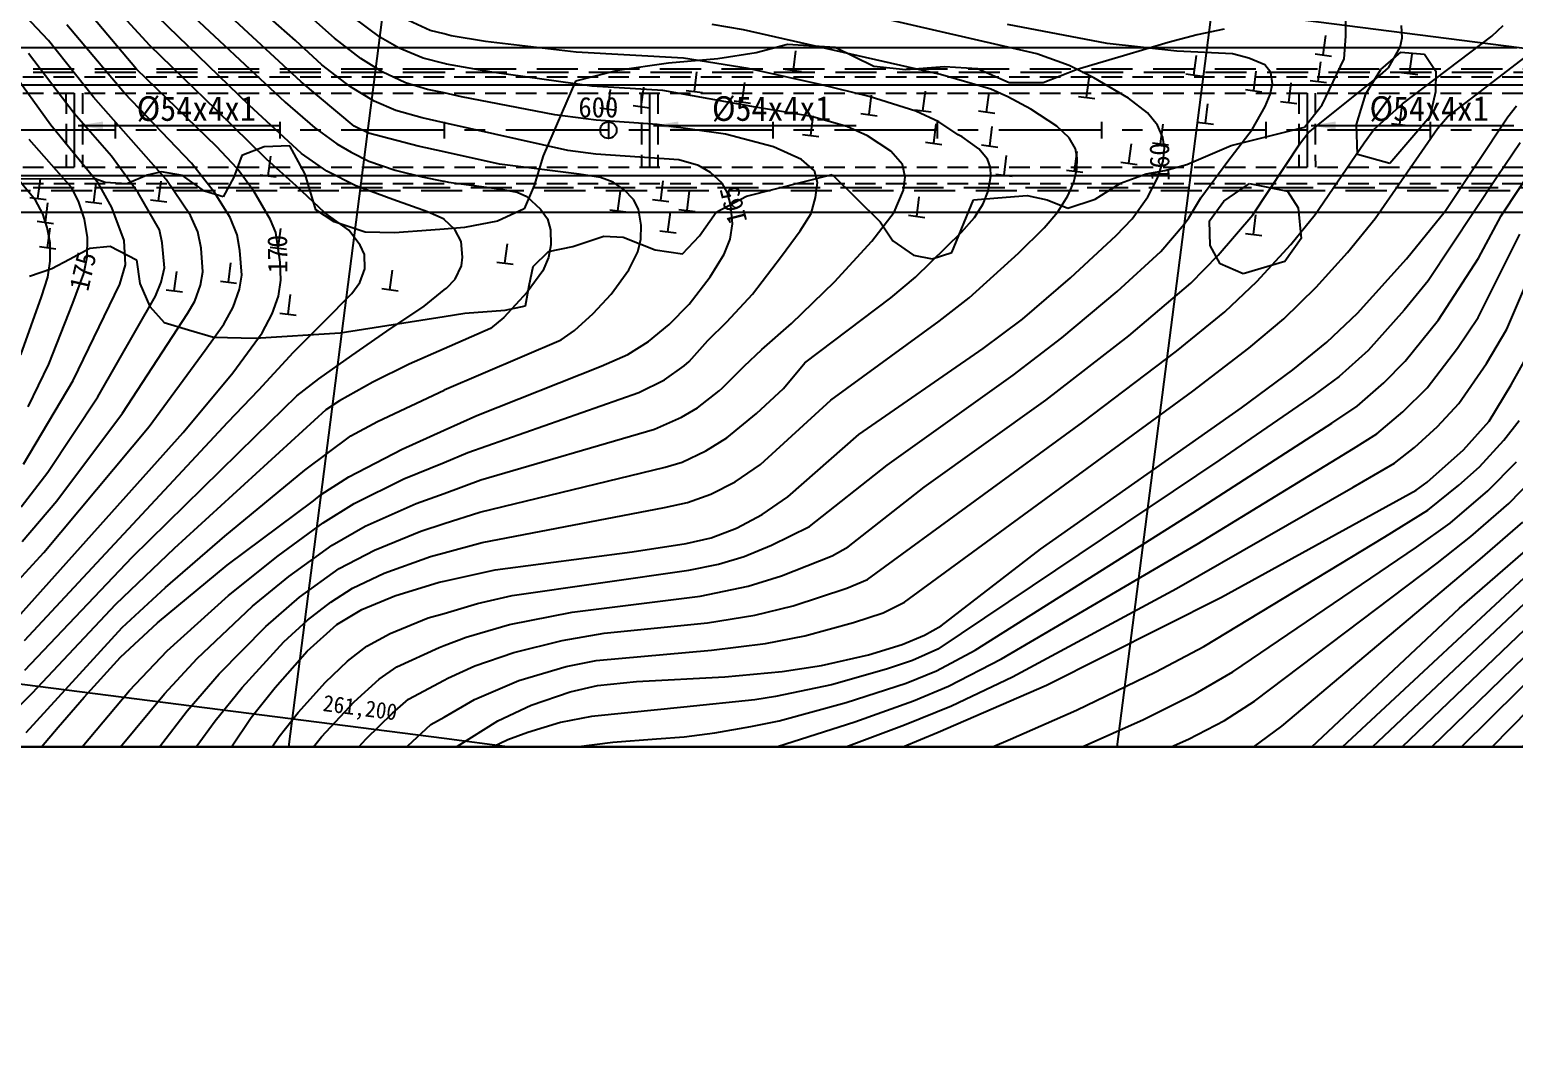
# Model space of a CAD drawing. Header units: millimetres. Extents: x 2406 to 3202, y 1103 to 1810.
# Drawn here: x 2719.6 to 2900.3, y 1363.4 to 1487 of the extents above; entities that cross this region are included whole.
import ezdxf
from ezdxf.enums import TextEntityAlignment as Align
from ezdxf.xclip import XClip

# ---------------------------------------------------------------- set-up
doc = ezdxf.new("R2010")
doc.units = ezdxf.units.MM
doc.header["$LTSCALE"] = 10
doc.header["$MEASUREMENT"] = 0
doc.header["$XCLIPFRAME"] = 2
for name, pattern in [('CENTER', [2, 1.25, -0.25, 0.25, -0.25]), ('DASHED', [0.75, 0.5, -0.25]), ('HIDDEN', [0.375, 0.25, -0.125])]:
    doc.linetypes.add(name, pattern=pattern)
doc.layers.add('TX-PAPR', color=2, linetype='Continuous', plot=False)
doc.layers.add('TZ-BASE', color=253, linetype='Continuous')
doc.layers.add('TZ-CABL', color=4, linetype='Continuous')
doc.styles.add('HANA', font='GulimChe.ttf')
doc.styles.get("Standard").update_dxf_attribs({"font": 'GulimChe.ttf'})
doc.linetypes.add('ZIGZAG', pattern='A,0.0001,-0.2,[131,ltypeshp.shx,S=0.2,R=0,X=-0.2,Y=0],-0.4,[131,ltypeshp.shx,S=0.2,R=180,X=0.2,Y=0],-0.2', length=0.8001)
doc.dimstyles.get("Standard").update_dxf_attribs({"dimtxt": 0.18, "dimasz": 0.18, "dimexe": 0.18, "dimexo": 0.0625, "dimgap": 0.09, "dimtad": 0, "dimtih": 1, "dimtoh": 1, "dimdec": 4, "dimzin": 0, "dimdsep": 46, "dimtxsty": 'Standard', "dimcen": 0.09, "dimadec": 0, "dimazin": 0, "dimtfac": 1, "dimtdec": 4, "dimtofl": 0, "dimtmove": 0, "dimatfit": 3, "dimfxl": 0, "dimtolj": 1, "dimtzin": 0, "dimarcsym": 0})

# ---------------------------------------------------------------- blocks, each defined once
blk = doc.blocks.new('JD-FHFJ6')
at = {"layer": 'TZ-BASE'}
for p, q in [((333.38, -297.04), (400.82, 227.79)), ((234.2, -284.3), (280, 72.13)), ((280, 26.85), (700, -27.12)), ((266.68, 11.18, 164), (256.19, 20.55, 164)), ((244.19, 10.29, 169), (236.16, 19.11, 169)), ((261.94, 10.91, 165), (252.58, 19.22, 165)), ((262.61, 5.89, 166), (249.96, 17.58, 166)), ((231.89, 10.89, 172), (228.4, 14.61, 172)), ((242.56, 7.4, 170), (236.03, 15.16, 170)), ((247.72, 15.5, 167), (260.66, 3.4, 167)), ((352.12, 9.3, 160), (328.32, 14.74, 160)), ((402.11, 1.61, 156), (420.75, 15.99, 156)), ((241.12, 4.5, 171), (234.11, 12.8, 171)), ((256.29, 3.03, 168), (245.17, 13.77, 168)), ((272.28, 11.27, 163), (268.95, 13.73, 163)), ((278.32, 12.14, 162), (275.67, 13.34, 162)), ((316.42, 12.19, 161), (312.61, 12.84, 161)), ((360.69, 10.54, 159), (348.54, 12.84, 159)), ((389.73, 11.43, 175.14), (389.73, 13.99, 175.14)), ((396.57, 11.21, 158), (396.48, 12.71, 158)), ((407.48, 11.45, 157), (408.86, 12.73, 157)), ((237.34, 4.03, 172), (231.89, 10.89, 172)), ((265.12, 7.96, 165), (261.94, 10.91, 165)), ((269.86, 8.71, 164), (266.68, 11.18, 164)), ((274.53, 9.96, 163), (272.28, 11.27, 163)), ((280, 11.71, 162), (278.32, 12.14, 162)), ((280.87, 11.49, 162), (280, 11.71, 162)), ((285.06, 10.8, 162), (280.87, 11.49, 162)), ((340.41, 6.77, 161), (316.42, 12.19, 161)), ((371.64, 11.58, 175.14), (368.1, 10.66, 175.14)), ((374.9, 12.27, 175.14), (371.64, 11.58, 175.14)), ((386.97, 9.14, 159.43), (387.28, 11.52, 159.43)), ((389.53, 8.66, 175.14), (389.73, 11.43, 175.14)), ((396.34, 10.09, 158), (396.57, 11.21, 158)), ((396.63, 3.21, 157), (407.48, 11.45, 157)), ((280, 10), (111.81, 10)), ((280, 10), (111.81, 10)), ((235.01, 2.01, 173), (229.42, 9.32, 173)), ((252.31, 2.45, 169), (244.19, 10.29, 169)), ((277.45, 8.74, 163), (274.53, 9.96, 163)), ((410.51, 10), (280, 10)), ((410.51, 10), (280, 10)), ((296.09, 9.5, 162), (285.06, 10.8, 162)), ((309.14, 8.76, 162), (296.09, 9.5, 162)), ((317.97, 9.39, 175.14), (313.32, 8.69, 175.14)), ((321.78, 10.4, 175.14), (317.97, 9.39, 175.14)), ((327.6, 10.06, 175.14), (321.78, 10.4, 175.14)), ((322.5, 7.28, 163.97), (322.81, 9.66, 163.97)), ((332.28, 7.76, 175.14), (327.6, 10.06, 175.14)), ((356.06, 7.88, 160), (352.12, 9.3, 160)), ((362.67, 9.04, 175.14), (357.03, 7.38, 175.14)), ((369.17, 9.59, 159), (360.69, 10.54, 159)), ((368.1, 10.66, 175.14), (362.67, 9.04, 175.14)), ((375.95, 9.27, 159), (369.17, 9.59, 159)), ((371.23, 6.7, 160.18), (371.54, 9.08, 160.18)), ((377.93, 8.74, 159), (375.95, 9.27, 159)), ((385.98, 9.27, 159.43), (387.96, 9.01, 159.43)), ((393.96, 7.36, 156.75), (396.42, 9.49, 156.75)), ((394.91, 7.58, 158), (396.34, 10.09, 158)), ((396.42, 9.49, 156.75), (399.3, 9.24, 156.75)), ((397.47, 6.88, 157.92), (397.78, 9.26, 157.92)), ((399.3, 9.24, 156.75), (400.69, 7.16, 156.75)), ((232.17, 0.61, 174), (227.23, 7.4, 174)), ((252.31, -1.98, 170), (242.56, 7.4, 170)), ((268.63, 5.26, 165), (265.12, 7.96, 165)), ((272.45, 7.08, 164), (269.86, 8.71, 164)), ((280, 8.1, 163), (277.45, 8.74, 163)), ((280.3, 8.02, 163), (280, 8.1, 163)), ((285.82, 7.05, 163), (280.3, 8.02, 163)), ((301.12, 7.27, 175.14), (296.01, 5.96, 175.14)), ((307.29, 8.16, 175.14), (301.12, 7.27, 175.14)), ((313.32, 8.69, 175.14), (307.29, 8.16, 175.14)), ((317.01, 7.48, 162), (309.14, 8.76, 162)), ((325.75, 5.55, 162), (317.01, 7.48, 162)), ((321.51, 7.41, 163.97), (323.49, 7.15, 163.97)), ((336.17, 7.34, 175.14), (332.28, 7.76, 175.14)), ((340.91, 7.71, 175.14), (336.17, 7.34, 175.14)), ((344.92, 7.47, 175.14), (340.91, 7.71, 175.14)), ((348.74, 5.75, 175.14), (344.92, 7.47, 175.14)), ((357.03, 7.38, 175.14), (352.89, 5.77, 175.14)), ((359.07, 6.37, 160), (356.06, 7.88, 160)), ((379.88, 7.94, 159), (377.93, 8.74, 159)), ((380.58, 7.03, 159), (379.88, 7.94, 159)), ((386.36, 5.92, 159.33), (386.67, 8.3, 159.33)), ((386.86, 3.06, 175.14), (389.53, 8.66, 175.14)), ((392.17, 4.43, 156.75), (393.96, 7.36, 156.75)), ((393.91, 6.68, 158), (394.91, 7.58, 158)), ((269.08, 0.48, 166), (262.61, 5.89, 166)), ((275.31, 5.75, 164), (272.45, 7.08, 164)), ((277.99, 4.96, 164), (275.31, 5.75, 164)), ((297.97, 5.33, 163), (285.82, 7.05, 163)), ((296.01, 5.96, 175.14), (292.07, -3.11, 175.14)), ((310.46, 4.72, 164.34), (310.76, 7.1, 164.34)), ((316.28, 3.43, 164.51), (316.59, 5.81, 164.51)), ((331.74, 4.11, 162), (325.75, 5.55, 162)), ((346.51, 5, 161), (340.41, 6.77, 161)), ((352.89, 5.77, 175.14), (348.74, 5.75, 175.14)), ((358.18, 3.96, 160.79), (358.49, 6.34, 160.79)), ((363.27, 3.88, 160), (359.07, 6.37, 160)), ((370.24, 6.83, 160.18), (372.23, 6.58, 160.18)), ((378.51, 4.81, 159.74), (378.81, 7.19, 159.74)), ((380.5, 4.32, 159), (380.81, 5.64, 159)), ((380.81, 5.64, 159), (380.58, 7.03, 159)), ((382.78, 3.36, 159.52), (383.08, 5.74, 159.52)), ((385.13, -0.33, 158), (393.91, 6.68, 158)), ((385.37, 6.05, 159.33), (387.36, 5.8, 159.33)), ((396.48, 7.01, 157.92), (398.47, 6.75, 157.92)), ((400.69, 7.16, 156.75), (400.65, 4.67, 156.75)), ((246.18, -6.01, 172), (237.34, 4.03, 172)), ((249.27, -4.02, 171), (241.12, 4.5, 171)), ((271.49, 3.52, 165), (268.63, 5.26, 165)), ((280, 4.53, 164), (277.99, 4.96, 164)), ((282.13, 4.06, 164), (280, 4.53, 164)), ((293.49, 1.87, 164), (282.13, 4.06, 164)), ((306.63, 4.83, 163), (297.97, 5.33, 163)), ((299.95, 2.58, 165.16), (300.25, 4.96, 165.16)), ((303.98, 2.85, 164.8), (304.29, 5.23, 164.8)), ((317.88, 2.8, 163), (306.63, 4.83, 163)), ((309.46, 4.84, 164.34), (311.45, 4.59, 164.34)), ((331.71, 1.89, 163.48), (332.02, 4.27, 163.48)), ((337.42, 2.31, 162), (331.74, 4.11, 162)), ((338.26, 2.36, 162.93), (338.56, 4.74, 162.93)), ((346.01, 2.2, 162.2), (346.31, 4.58, 162.2)), ((348.6, 4.07, 161), (346.51, 5, 161)), ((351.4, 2.56, 161), (348.6, 4.07, 161)), ((357.19, 4.09, 160.79), (359.17, 3.83, 160.79)), ((365.58, 2.1, 160), (363.27, 3.88, 160)), ((377.51, 4.93, 159.74), (379.5, 4.68, 159.74)), ((379.91, 2.89, 159), (380.5, 4.32, 159)), ((391.03, 0.69, 156.75), (392.17, 4.43, 156.75)), ((400.65, 4.67, 156.75), (399.93, 1.62, 156.75)), ((239.55, -3.16, 173), (235.01, 2.01, 173)), ((258.4, -3.51, 169), (252.31, 2.45, 169)), ((262.65, -2.85, 168), (256.29, 3.03, 168)), ((260.66, 3.4, 167), (264.26, 0.3, 167)), ((274.13, 2.37, 165), (271.49, 3.52, 165)), ((277.32, 1.5, 165), (274.13, 2.37, 165)), ((298.49, 1.21, 164), (293.49, 1.87, 164)), ((298.96, 2.71, 165.16), (300.94, 2.45, 165.16)), ((302.99, 2.98, 164.8), (304.98, 2.73, 164.8)), ((315.29, 3.55, 164.51), (317.28, 3.3, 164.51)), ((324.72, 1.66, 163), (317.88, 2.8, 163)), ((330.72, 2.01, 163.48), (332.7, 1.76, 163.48)), ((337.26, 2.48, 162.93), (339.25, 2.23, 162.93)), ((340.2, 1.01, 162), (337.42, 2.31, 162)), ((345.02, 2.33, 162.2), (347, 2.08, 162.2)), ((354.56, 0.5, 161), (351.4, 2.56, 161)), ((366.82, 0.6, 160), (365.58, 2.1, 160)), ((372.64, 0.84, 160.62), (372.95, 3.22, 160.62)), ((378.32, 0.09, 159), (379.91, 2.89, 159)), ((381.79, 3.49, 159.52), (383.77, 3.24, 159.52)), ((384.68, 0.37, 175.14), (386.86, 3.06, 175.14)), ((393.13, 0.09, 157), (396.63, 3.21, 157)), ((396.28, 0.69, 157.82), (396.59, 3.07, 157.82)), ((409.45, 1.6, 155), (410.48, 2.94, 155)), ((237.96, -6.47, 174), (232.17, 0.61, 174)), ((240, 1), (240, -1)), ((260, 1), (260, -1)), ((264.26, 0.3, 167), (266.96, -1.66, 167)), ((270.8, -0.37, 166), (269.08, 0.48, 166)), ((280, 0.9, 165), (277.32, 1.5, 165)), ((280, 1), (280, -1)), ((280, 1), (280, -1)), ((295.08, -2.48, 165), (280, 0.9, 165)), ((305.93, 0.7, 164), (298.49, 1.21, 164)), ((300, 1), (300, -1)), ((314.24, -0.49, 164), (305.93, 0.7, 164)), ((320, 1), (320, -1)), ((324.61, -0.64, 164.36), (324.91, 1.74, 164.36)), ((328.99, 0.44, 163), (324.72, 1.66, 163)), ((331.53, -0.69, 163), (328.99, 0.44, 163)), ((339.58, -1.6, 162.78), (339.89, 0.78, 162.78)), ((340, 1), (340, -1)), ((342.56, -0.56, 162), (340.2, 1.01, 162)), ((346.39, -1.93, 162.2), (346.7, 0.45, 162.2)), ((356.07, -0.95, 161), (354.56, 0.5, 161)), ((360, 1), (360, -1)), ((367.47, -0.89, 160), (366.82, 0.6, 160)), ((367.17, -1.66, 161.13), (367.48, 0.72, 161.13)), ((371.65, 0.97, 160.62), (373.63, 0.72, 160.62)), ((375.37, -3.76, 159), (378.32, 0.09, 159)), ((375.78, -1.85, 175.14), (384.68, 0.37, 175.14)), ((380, 1), (380, -1)), ((391.14, -2.95, 156.75), (391.03, 0.69, 156.75)), ((391.97, -1.53, 157), (393.13, 0.09, 157)), ((399.93, 1.62, 156.75), (395.08, -4.04, 156.75)), ((395.29, 0.81, 157.82), (397.27, 0.56, 157.82)), ((399.69, -1.51, 156), (400.87, 0.19, 156)), ((400, 1), (400, -1)), ((400.87, 0.19, 156), (402.11, 1.61, 156)), ((401.79, -9.87, 155), (409.45, 1.6, 155)), ((234.66, -6.98, 175), (229.53, -1.15, 175)), ((266.96, -1.66, 167), (268.71, -2.69, 167)), ((276.86, -1.96, 166), (270.8, -0.37, 166)), ((320.08, -2.04, 164), (314.24, -0.49, 164)), ((323.62, -0.51, 164.36), (325.6, -0.77, 164.36)), ((334.38, -2.54, 163), (331.53, -0.69, 163)), ((338.59, -1.47, 162.78), (340.58, -1.73, 162.78)), ((343.03, -0.83, 162), (342.56, -0.56, 162)), ((345.07, -2.27, 162), (343.03, -0.83, 162)), ((345.4, -1.8, 162.2), (347.39, -2.05, 162.2)), ((356.81, -2.27, 161), (356.07, -0.95, 161)), ((363.33, -4.03, 161.4), (363.64, -1.65, 161.4)), ((366.18, -1.53, 161.13), (368.16, -1.78, 161.13)), ((367.66, -2.19, 160), (367.47, -0.89, 160)), ((378.39, -10.28, 158), (384.21, -1.54, 158)), ((384.21, -1.54, 158), (385.13, -0.33, 158)), ((386, -10.25, 157), (391.97, -1.53, 157)), ((393.27, -10.74, 156), (399.69, -1.51, 156)), ((410.94, -1.54, 154), (408.13, -5.69, 154)), ((242.79, -7.62, 173), (239.55, -3.16, 173)), ((254.84, -4.67, 170), (252.31, -1.98, 170)), ((255.41, -3.07, 175.14), (254.42, -5.7, 175.14)), ((258.12, -2.01, 175.14), (255.41, -3.07, 175.14)), ((261.22, -1.9, 175.14), (258.12, -2.01, 175.14)), ((262.01, -6.79, 169), (258.4, -3.51, 169)), ((258.6, -5.55, 170.6), (258.91, -3.17, 170.6)), ((263.12, -5.34, 175.14), (261.22, -1.9, 175.14)), ((265.73, -4.99, 168), (262.65, -2.85, 168)), ((268.71, -2.69, 167), (270.85, -3.77, 167)), ((280, -2.65, 166), (276.86, -1.96, 166)), ((286.76, -4.14, 166), (280, -2.65, 166)), ((292.07, -3.11, 175.14), (290.95, -6.74, 175.14)), ((298.45, -2.93, 165), (295.08, -2.48, 165)), ((308.57, -3.62, 165), (298.45, -2.93, 165)), ((323.51, -3.56, 164), (320.08, -2.04, 164)), ((325.07, -4.96, 164), (323.51, -3.56, 164)), ((335.78, -4.19, 163), (334.38, -2.54, 163)), ((346.11, -3.51, 162), (345.07, -2.27, 162)), ((346.49, -4.56, 162), (346.11, -3.51, 162)), ((348.13, -5.48, 162.2), (348.44, -3.09, 162.2)), ((356.72, -4.98, 161.83), (357.03, -2.6, 161.83)), ((357.05, -3.39, 161), (356.81, -2.27, 161)), ((356.98, -4.75, 161), (357.05, -3.39, 161)), ((367.5, -3.76, 160), (367.66, -2.19, 160)), ((370.37, -4.17, 175.14), (375.78, -1.85, 175.14)), ((395.08, -4.04, 156.75), (391.14, -2.95, 156.75)), ((230.29, -8.53, 176), (226.4, -3.84, 176)), ((245.61, -5.08, 175.14), (243.86, -5.46, 175.14)), ((248.17, -5.53, 175.14), (245.61, -5.08, 175.14)), ((252.08, -7.58, 171), (249.27, -4.02, 171)), ((256.85, -7.41, 170), (254.84, -4.67, 170)), ((264.38, -9.71, 175.14), (263.12, -5.34, 175.14)), ((269.26, -6.78, 168), (265.73, -4.99, 168)), ((270.85, -3.77, 167), (274.07, -4.85, 167)), ((274.07, -4.85, 167), (277.32, -5.67, 167)), ((296.44, -5.34, 166), (286.76, -4.14, 166)), ((299.03, -5.75, 166), (296.44, -5.34, 166)), ((310.94, -4.31, 165), (308.57, -3.62, 165)), ((312.41, -5.14, 165), (310.94, -4.31, 165)), ((313.83, -6.46, 165), (312.41, -5.14, 165)), ((316.79, -8.03, 175.14), (327.23, -5.41, 175.14)), ((325.43, -6.35, 164), (325.07, -4.96, 164)), ((327.23, -5.41, 175.14), (333.06, -11.14, 175.14)), ((336.12, -5.71, 163), (335.78, -4.19, 163)), ((346.52, -5.58, 162), (346.49, -4.56, 162)), ((347.14, -5.35, 162.2), (349.13, -5.6, 162.2)), ((355.73, -4.86, 161.83), (357.71, -5.11, 161.83)), ((356.61, -6.31, 161), (356.98, -4.75, 161)), ((362.29, -6.43, 175.14), (365.41, -5.3, 175.14)), ((362.34, -3.91, 161.4), (364.32, -4.16, 161.4)), ((365.41, -5.3, 175.14), (367.7, -4.92, 175.14)), ((366.82, -5.85, 160), (367.5, -3.76, 160)), ((367.7, -4.92, 175.14), (370.37, -4.17, 175.14)), ((372.06, -8.24, 159), (375.37, -3.76, 159)), ((408.63, -10.42, 153), (413.08, -3.68, 153)), ((237.56, -5.94, 175.14), (228.15, -5.95, 175.14)), ((230.58, -8.32, 176.51), (230.89, -5.94, 176.51)), ((235.51, -8.65, 175), (234.66, -6.98, 175)), ((237.37, -8.79, 175.39), (237.68, -6.41, 175.39)), ((238.75, -6.36, 175.14), (237.56, -5.94, 175.14)), ((239.56, -9.42, 174), (237.96, -6.47, 174)), ((241.39, -6.53, 175.14), (238.75, -6.36, 175.14)), ((243.86, -5.46, 175.14), (241.39, -6.53, 175.14)), ((245.26, -8.59, 173.39), (245.57, -6.21, 173.39)), ((249.15, -10.4, 172), (246.18, -6.01, 172)), ((250.87, -7.44, 175.14), (248.17, -5.53, 175.14)), ((254.42, -5.7, 175.14), (253.11, -8.12, 175.14)), ((257.61, -5.42, 170.6), (259.59, -5.68, 170.6)), ((265.48, -10.06, 169), (262.01, -6.79, 169)), ((273.75, -8.43, 168), (269.26, -6.78, 168)), ((277.32, -5.67, 167), (279.93, -6.2, 167)), ((279.93, -6.2, 167), (280, -6.21, 167)), ((280, -6.21, 167), (280.54, -6.33, 167)), ((280.54, -6.33, 167), (286.72, -7.14, 167)), ((286.72, -7.14, 167), (288.89, -7.56, 167)), ((290.95, -6.74, 175.14), (289.73, -9.56, 175.14)), ((300.57, -6.32, 166), (299.03, -5.75, 166)), ((301.91, -7.26, 166), (300.57, -6.32, 166)), ((306.36, -8.55, 166.38), (306.67, -6.17, 166.38)), ((314.5, -7.64, 165), (313.83, -6.46, 165)), ((325.19, -8.2, 164), (325.43, -6.35, 164)), ((335.92, -7.3, 163), (336.12, -5.71, 163)), ((346.22, -7.44, 162), (346.52, -5.58, 162)), ((355.9, -7.97, 161), (356.61, -6.31, 161)), ((359.24, -8.41, 175.14), (362.29, -6.43, 175.14)), ((365.61, -8.11, 160), (366.82, -5.85, 160)), ((374.87, -8.63, 157.29), (378.01, -6.48, 157.29)), ((378.01, -6.48, 157.29), (382.62, -7.42, 157.29)), ((408.13, -5.69, 154), (399.73, -18.32, 154)), ((229.59, -8.19, 176.51), (231.57, -8.45, 176.51)), ((231.17, -10.18, 176), (230.29, -8.53, 176)), ((231.49, -11.22, 176.87), (231.79, -8.84, 176.87)), ((236.25, -10.81, 175), (235.51, -8.65, 175)), ((236.38, -8.66, 175.39), (238.36, -8.91, 175.39)), ((245.36, -12.13, 173), (242.79, -7.62, 173)), ((244.27, -8.46, 173.39), (246.26, -8.72, 173.39)), ((253.11, -8.12, 175.14), (250.87, -7.44, 175.14)), ((253.97, -10.61, 171), (252.08, -7.58, 171)), ((258.88, -10.89, 170), (256.85, -7.41, 170)), ((277.98, -9.92, 168), (273.75, -8.43, 168)), ((288.89, -7.56, 167), (290.07, -8.08, 167)), ((290.07, -8.08, 167), (291.73, -9.63, 167)), ((301.14, -9.81, 166.94), (301.45, -7.43, 166.94)), ((303.05, -8.45, 166), (301.91, -7.26, 166)), ((303.66, -9.63, 166), (303.05, -8.45, 166)), ((305.37, -8.43, 166.38), (307.36, -8.68, 166.38)), ((309.56, -9.78, 165.99), (309.87, -7.39, 165.99)), ((313.12, -9.98, 175.14), (316.79, -8.03, 175.14)), ((314.91, -9.18, 165), (314.5, -7.64, 165)), ((324.67, -10.15, 164), (325.19, -8.2, 164)), ((334.77, -9.97, 163), (335.92, -7.3, 163)), ((337.51, -10.49, 162.97), (337.81, -8.11, 162.97)), ((341.8, -14.9, 175.14), (344.41, -8.49, 175.14)), ((344.41, -8.49, 175.14), (347.39, -8.23, 175.14)), ((344.52, -10.64, 162), (345.61, -8.98, 162)), ((345.61, -8.98, 162), (346.22, -7.44, 162)), ((347.39, -8.23, 175.14), (350.95, -7.95, 175.14)), ((350.95, -7.95, 175.14), (353.38, -8.48, 175.14)), ((353.38, -8.48, 175.14), (355.91, -9.48, 175.14)), ((354.66, -9.95, 161), (355.9, -7.97, 161)), ((355.91, -9.48, 175.14), (359.24, -8.41, 175.14)), ((363.74, -10.79, 160), (365.61, -8.11, 160)), ((370.63, -10.66, 159), (372.06, -8.24, 159)), ((373.15, -11.05, 157.29), (374.87, -8.63, 157.29)), ((382.62, -7.42, 157.29), (383.93, -9.44, 157.29)), ((280, -10), (111.81, -10)), ((280, -10), (111.81, -10)), ((231.72, -11.83, 176), (231.17, -10.18, 176)), ((236.62, -13.07, 175), (236.25, -10.81, 175)), ((241.09, -13.44, 174), (239.56, -9.42, 174)), ((250.05, -12.37, 172), (249.15, -10.4, 172)), ((254.82, -12.75, 171), (253.97, -10.61, 171)), ((266.64, -11.17, 175.14), (264.38, -9.71, 175.14)), ((268.43, -12.18, 169), (265.48, -10.06, 169)), ((280, -10.84, 168), (277.98, -9.92, 168)), ((414.68, -10), (280, -10)), ((414.68, -10), (280, -10)), ((289.73, -9.56, 175.14), (286.51, -11.07, 175.14)), ((291.73, -9.63, 167), (292.57, -10.78, 167)), ((292.57, -10.78, 167), (292.97, -12.13, 167)), ((300.15, -9.68, 166.94), (302.13, -9.94, 166.94)), ((304, -11.54, 166), (303.66, -9.63, 166)), ((307.24, -12.38, 165.99), (307.54, -9.99, 165.99)), ((308.57, -9.65, 165.99), (310.55, -9.9, 165.99)), ((311.09, -12.86, 175.14), (313.12, -9.98, 175.14)), ((315.09, -11.39, 165), (314.91, -9.18, 165)), ((323.33, -12.26, 164), (324.67, -10.15, 164)), ((332.03, -13.51, 163), (334.77, -9.97, 163)), ((336.51, -10.36, 162.97), (338.5, -10.62, 162.97)), ((342.94, -12.4, 162), (344.52, -10.64, 162)), ((353.02, -11.9, 161), (354.66, -9.95, 161)), ((361.78, -12.82, 160), (363.74, -10.79, 160)), ((370.07, -11.42, 159), (370.63, -10.66, 159)), ((374.2, -15.2, 158), (378.39, -10.28, 158)), ((378.49, -12.69, 159.06), (378.79, -10.3, 159.06)), ((383.02, -13.9, 157), (386, -10.25, 157)), ((383.93, -9.44, 157.29), (384.29, -13.19, 157.29)), ((389.91, -14.89, 156), (393.27, -10.74, 156)), ((397.09, -15.67, 155), (401.79, -9.87, 155)), ((405.88, -15.56, 153), (408.63, -10.42, 153)), ((230.5, -11.09, 176.87), (232.48, -11.34, 176.87)), ((232.06, -13.7, 176), (231.72, -11.83, 176)), ((231.76, -14.3, 177.26), (232.06, -11.92, 177.26)), ((245.71, -13.72, 173), (245.36, -12.13, 173)), ((250.46, -14.36, 172), (250.05, -12.37, 172)), ((259.54, -12.43, 170), (258.88, -10.89, 170)), ((260.06, -16.04, 170), (259.54, -12.43, 170)), ((259.82, -14.35, 170.96), (260.13, -11.97, 170.96)), ((270.42, -12.41, 175.14), (266.64, -11.17, 175.14)), ((269.81, -13.97, 169), (268.43, -12.18, 169)), ((273.97, -12.48, 175.14), (270.42, -12.41, 175.14)), ((278.38, -12.18, 175.14), (273.97, -12.48, 175.14)), ((280, -12.05, 175.14), (278.38, -12.18, 175.14)), ((280.01, -10.85, 168), (280, -10.84, 168)), ((282.48, -11.86, 175.14), (280, -12.05, 175.14)), ((281.33, -12.09, 168), (280.01, -10.85, 168)), ((282.08, -13.53, 168), (281.33, -12.09, 168)), ((286.51, -11.07, 175.14), (282.48, -11.86, 175.14)), ((292.97, -12.13, 167), (293, -13.94, 167)), ((303.95, -13.26, 166), (304, -11.54, 166)), ((306.25, -12.25, 165.99), (308.23, -12.5, 165.99)), ((314.83, -13.25, 165), (315.09, -11.39, 165)), ((321.06, -15.32, 164), (323.33, -12.26, 164)), ((333.06, -11.14, 175.14), (334.6, -13.47, 175.14)), ((337.38, -17.87, 162), (342.94, -12.4, 162)), ((349.89, -14.97, 161), (353.02, -11.9, 161)), ((367.21, -14.77, 159), (370.07, -11.42, 159)), ((373.21, -14.05, 157.29), (373.15, -11.05, 157.29)), ((377.5, -12.56, 159.06), (379.48, -12.81, 159.06)), ((230.77, -14.17, 177.26), (232.75, -14.43, 177.26)), ((232.08, -15.95, 176), (232.06, -13.7, 176)), ((234.42, -15.7, 175.14), (236.91, -14.35, 175.14)), ((236.59, -15.41, 175), (236.62, -13.07, 175)), ((236.91, -14.35, 175.14), (239.38, -14.12, 175.14)), ((239.38, -14.12, 175.14), (242.58, -15.78, 175.14)), ((241.23, -16.38, 174), (241.09, -13.44, 174)), ((245.97, -16.73, 173), (245.71, -13.72, 173)), ((250.67, -17.23, 172), (250.46, -14.36, 172)), ((255.17, -14.62, 171), (254.82, -12.75, 171)), ((258.83, -14.23, 170.96), (260.82, -14.48, 170.96)), ((270.34, -15.11, 169), (269.81, -13.97, 169)), ((282.24, -15.43, 168), (282.08, -13.53, 168)), ((287.41, -16.19, 168.08), (287.72, -13.81, 168.08)), ((293, -13.94, 167), (292.72, -15.48, 167)), ((292.72, -14.75, 175.14), (295.68, -14.15, 175.14)), ((295.68, -14.15, 175.14), (299.44, -12.91, 175.14)), ((299.44, -12.91, 175.14), (301.8, -13.03, 175.14)), ((301.8, -13.03, 175.14), (305.7, -14.54, 175.14)), ((303.58, -14.79, 166), (303.95, -13.26, 166)), ((309.01, -15.03, 175.14), (311.09, -12.86, 175.14)), ((314.07, -15.09, 165), (314.83, -13.25, 165)), ((327.5, -18.43, 163), (332.03, -13.51, 163)), ((334.6, -13.47, 175.14), (337.12, -15.22, 175.14)), ((356.23, -17.98, 160), (361.78, -12.82, 160)), ((374.43, -16.24, 157.29), (373.21, -14.05, 157.29)), ((378.9, -18.4, 157), (383.02, -13.9, 157)), ((384.29, -13.19, 157.29), (382.29, -15.97, 157.29)), ((405.81, -22.77, 152), (410.88, -12.67, 152)), ((409.29, -24.19, 151), (413.55, -14.28, 151)), ((231.79, -17.87, 176), (232.08, -15.95, 176)), ((232.29, -16.81, 175.14), (234.42, -15.7, 175.14)), ((236.18, -17.42, 175), (236.59, -15.41, 175)), ((242.58, -15.78, 175.14), (242.97, -18.65, 175.14)), ((253.77, -18.5, 172.5), (254.07, -16.12, 172.5)), ((255.38, -17.64, 171), (255.17, -14.62, 171)), ((260.14, -18.24, 170), (260.06, -16.04, 170)), ((270.38, -16.86, 169), (270.34, -15.11, 169)), ((282.11, -16.49, 168), (282.24, -15.43, 168)), ((286.42, -16.06, 168.08), (288.41, -16.31, 168.08)), ((290.86, -16.6, 175.14), (292.72, -14.75, 175.14)), ((292.72, -15.48, 167), (292.01, -17.1, 167)), ((302.48, -16.98, 166), (303.58, -14.79, 166)), ((305.7, -14.54, 175.14), (309.01, -15.03, 175.14)), ((312.36, -17.86, 165), (314.07, -15.09, 165)), ((317.51, -19.96, 164), (321.06, -15.32, 164)), ((337.12, -15.22, 175.14), (339.4, -15.66, 175.14)), ((339.4, -15.66, 175.14), (341.8, -14.9, 175.14)), ((343.9, -20.39, 161), (349.89, -14.97, 161)), ((361.9, -19.63, 159), (367.21, -14.77, 159)), ((370.88, -18.6, 158), (374.2, -15.2, 158)), ((377.22, -17.49, 157.29), (374.43, -16.24, 157.29)), ((382.29, -15.97, 157.29), (377.22, -17.49, 157.29)), ((386.13, -19.08, 156), (389.91, -14.89, 156)), ((391.14, -22.27, 155), (397.09, -15.67, 155)), ((400.98, -23.06, 153), (405.88, -15.56, 153)), ((229.57, -17.77, 175.14), (232.29, -16.81, 175.14)), ((231.03, -20.29, 176), (231.79, -17.87, 176)), ((234.85, -21.06, 175), (236.18, -17.42, 175)), ((240.57, -18.73, 174), (241.23, -16.38, 174)), ((245.58, -18.48, 173), (245.97, -16.73, 173)), ((247.17, -19.56, 173.2), (247.47, -17.18, 173.2)), ((250.37, -18.85, 172), (250.67, -17.23, 172)), ((255.12, -19.35, 171), (255.38, -17.64, 171)), ((269.76, -18.52, 169), (270.38, -16.86, 169)), ((273.41, -19.41, 169.15), (273.72, -17.03, 169.15)), ((281.36, -18.14, 168), (282.11, -16.49, 168)), ((292.01, -17.1, 167), (290.13, -19.71, 167)), ((290.35, -18.89, 175.14), (290.86, -16.6, 175.14)), ((300.34, -19.93, 166), (302.48, -16.98, 166)), ((309.82, -21.16, 165), (312.36, -17.86, 165)), ((334.34, -20.41, 162), (337.38, -17.87, 162)), ((350.36, -23, 160), (356.23, -17.98, 160)), ((234.89, -30.43, 174), (240.57, -18.73, 174)), ((242.97, -18.65, 175.14), (244.21, -21.46, 175.14)), ((244.88, -20.2, 173), (245.58, -18.48, 173)), ((246.17, -19.43, 173.2), (248.16, -19.68, 173.2)), ((249.66, -20.81, 172), (250.37, -18.85, 172)), ((252.78, -18.38, 172.5), (254.76, -18.63, 172.5)), ((254.36, -21.53, 171), (255.12, -19.35, 171)), ((259.87, -20.2, 170), (260.14, -18.24, 170)), ((268.78, -19.88, 169), (269.76, -18.52, 169)), ((272.42, -19.28, 169.15), (274.4, -19.54, 169.15)), ((277.58, -21.41, 168), (280, -19.44, 168)), ((280, -19.44, 168), (280.28, -19.21, 168)), ((280.28, -19.21, 168), (281.36, -18.14, 168)), ((290.13, -19.71, 167), (287.27, -22.77, 167)), ((289.89, -21.38, 175.14), (290.35, -18.89, 175.14)), ((322.28, -23.53, 163), (327.5, -18.43, 163)), ((355.17, -25.25, 159), (361.9, -19.63, 159)), ((363.3, -25.03, 158), (370.88, -18.6, 158)), ((374.98, -22.09, 157), (378.9, -18.4, 157)), ((382.18, -22.95, 156), (386.13, -19.08, 156)), ((399.73, -18.32, 154), (396.83, -21.9, 154)), ((228.5, -27.31, 176), (231.03, -20.29, 176)), ((231.92, -28.46, 175), (234.85, -21.06, 175)), ((237.88, -32.42, 173), (244.88, -20.2, 173)), ((244.21, -21.46, 175.14), (245.96, -23.4, 175.14)), ((248.77, -22.29, 172), (249.66, -20.81, 172)), ((253.19, -23.58, 171), (254.36, -21.53, 171)), ((259.1, -22.33, 170), (259.87, -20.2, 170)), ((261.02, -22.38, 171.11), (261.33, -20, 171.11)), ((265.39, -23.33, 169), (268.78, -19.88, 169)), ((273.03, -24.45, 168), (277.58, -21.41, 168)), ((287.45, -21.91, 175.14), (289.89, -21.38, 175.14)), ((298.15, -22.32, 166), (300.34, -19.93, 166)), ((307.4, -23.64, 165), (309.82, -21.16, 165)), ((314.39, -23.32, 164), (317.51, -19.96, 164)), ((323.89, -28.31, 162), (334.34, -20.41, 162)), ((340.23, -23.25, 161), (343.9, -20.39, 161)), ((240.86, -34.41, 172), (248.77, -22.29, 172)), ((245.96, -23.4, 175.14), (248.9, -24.3, 175.14)), ((257.86, -24.66, 170), (259.1, -22.33, 170)), ((260.03, -22.25, 171.11), (262.01, -22.51, 171.11)), ((261.69, -27.02, 169), (265.39, -23.33, 169)), ((267.37, -24.65, 175.14), (280, -22.65, 175.14)), ((280, -22.65, 175.14), (282.53, -22.26, 175.14)), ((282.53, -22.26, 175.14), (287.45, -21.91, 175.14)), ((287.27, -22.77, 167), (285.67, -24.12, 167)), ((295.89, -24.36, 166), (298.15, -22.32, 166)), ((312.09, -25.57, 164), (314.39, -23.32, 164)), ((327.07, -32.83, 161), (340.23, -23.25, 161)), ((345.58, -26.54, 160), (350.36, -23, 160)), ((369.11, -26.89, 157), (374.98, -22.09, 157)), ((377.93, -26.53, 156), (382.18, -22.95, 156)), ((387.42, -25.79, 155), (391.14, -22.27, 155)), ((396.83, -21.9, 154), (392.42, -26.8, 154)), ((396.96, -28.1, 153), (400.98, -23.06, 153)), ((403.32, -26.5, 152), (405.81, -22.77, 152)), ((248.9, -24.3, 175.14), (251.93, -25.16, 175.14)), ((250.93, -26.78, 171), (253.19, -23.58, 171)), ((251.93, -25.16, 175.14), (257.02, -25.31, 175.14)), ((254.3, -29.52, 170), (257.86, -24.66, 170)), ((257.02, -25.31, 175.14), (267.37, -24.65, 175.14)), ((268.76, -27.39, 168), (273.03, -24.45, 168)), ((285.67, -24.12, 167), (280, -26.61, 167)), ((294.26, -25.52, 166), (295.89, -24.36, 166)), ((304.86, -25.71, 165), (307.4, -23.64, 165)), ((318.66, -26.69, 163), (322.28, -23.53, 163)), ((349.23, -29.79, 159), (355.17, -25.25, 159)), ((353.2, -32.86, 158), (363.3, -25.03, 158)), ((406.83, -28.37, 151), (409.29, -24.19, 151)), ((244.13, -36.05, 171), (250.93, -26.78, 171)), ((257.48, -31.57, 169), (261.69, -27.02, 169)), ((280, -26.61, 167), (275.77, -28.47, 167)), ((280.01, -31.6, 166), (294.26, -25.52, 166)), ((302.37, -27.27, 165), (304.86, -25.71, 165)), ((309.83, -28.12, 164), (312.09, -25.57, 164)), ((316.52, -28.69, 163), (318.66, -26.69, 163)), ((330.45, -37.03, 160), (345.58, -26.54, 160)), ((357.73, -35.52, 157), (369.11, -26.89, 157)), ((371.09, -31.76, 156), (377.93, -26.53, 156)), ((383.27, -29.17, 155), (387.42, -25.79, 155)), ((392.42, -26.8, 154), (388.9, -29.97, 154)), ((399.6, -31.36, 152), (403.32, -26.5, 152)), ((409.84, -30.96, 150), (412.18, -26.76, 150)), ((229.39, -33.64, 175), (231.92, -28.46, 175)), ((264.77, -30.23, 168), (268.76, -27.39, 168)), ((275.77, -28.47, 167), (271.34, -30.66, 167)), ((283.98, -34.7, 165), (299.11, -28.69, 165)), ((299.11, -28.69, 165), (302.37, -27.27, 165)), ((306.82, -30.36, 164), (309.23, -28.67, 164)), ((309.23, -28.67, 164), (309.83, -28.12, 164)), ((313.84, -31.37, 163), (316.52, -28.69, 163)), ((321.32, -31.41, 162), (323.89, -28.31, 162)), ((394.33, -30.74, 153), (396.96, -28.1, 153)), ((403.46, -33.24, 151), (406.83, -28.37, 151)), ((228.85, -40.61, 174), (234.89, -30.43, 174)), ((248.27, -36.79, 170), (254.3, -29.52, 170)), ((262.09, -32.3, 168), (264.77, -30.23, 168)), ((271.34, -30.66, 167), (267.26, -32.91, 167)), ((303.71, -31.91, 164), (306.82, -30.36, 164)), ((333.91, -40.75, 159), (349.23, -29.79, 159)), ((377.04, -33.76, 155), (383.27, -29.17, 155)), ((388.9, -29.97, 154), (385.81, -32.24, 154)), ((231.78, -41.6, 173), (237.88, -32.42, 173)), ((253.69, -35.53, 169), (257.48, -31.57, 169)), ((257.1, -37.17, 168), (262.09, -32.3, 168)), ((271.89, -35.45, 166), (280, -31.61, 166)), ((280, -31.61, 166), (280.01, -31.6, 166)), ((282.9, -39.21, 164), (303.71, -31.91, 164)), ((310.85, -33.77, 163), (313.48, -31.71, 163)), ((313.48, -31.71, 163), (313.84, -31.37, 163)), ((318, -34.46, 162), (321.32, -31.41, 162)), ((336.02, -57.42, 156), (371.09, -31.76, 156)), ((385.81, -32.24, 154), (374.39, -40.1, 154)), ((391.08, -33.56, 153), (394.33, -30.74, 153)), ((396.65, -34.28, 152), (399.6, -31.36, 152)), ((407.17, -35.41, 150), (409.84, -30.96, 150)), ((265.6, -34.01, 167), (247.18, -50.88, 167)), ((267.26, -32.91, 167), (265.6, -34.01, 167)), ((308.88, -34.92, 163), (310.85, -33.77, 163)), ((318.51, -40.68, 161), (327.07, -32.83, 161)), ((338.42, -43.44, 158), (353.2, -32.86, 158)), ((352.57, -50.97, 155), (377.04, -33.76, 155)), ((388, -35.63, 153), (391.08, -33.56, 153)), ((393.51, -36.93, 152), (396.65, -34.28, 152)), ((400.88, -36.03, 151), (403.46, -33.24, 151)), ((228.97, -62.06, 169), (253.69, -35.53, 169)), ((231.32, -51.38, 171), (244.13, -36.05, 171)), ((232.89, -45.08, 172), (240.86, -34.41, 172)), ((268.65, -37.16, 166), (271.89, -35.45, 166)), ((280, -36.5, 165), (283.98, -34.7, 165)), ((305.61, -36.38, 163), (308.88, -34.92, 163)), ((314.41, -37.44, 162), (318, -34.46, 162)), ((331.54, -54.64, 157), (357.73, -35.52, 157)), ((371.12, -46.56, 153), (388, -35.63, 153)), ((398.08, -38.61, 151), (400.88, -36.03, 151)), ((404.02, -38.9, 150), (407.17, -35.41, 150)), ((408.93, -37.71, 149), (410.81, -35.31, 149)), ((227.1, -60.4, 170), (248.27, -36.79, 170)), ((242.05, -51.94, 168), (257.1, -37.17, 168)), ((263.06, -41.35, 166), (268.65, -37.16, 166)), ((274.91, -38.8, 165), (280, -36.5, 165)), ((284.46, -42.55, 163), (305.61, -36.38, 163)), ((311.87, -39.01, 162), (314.41, -37.44, 162)), ((321.81, -44.6, 160), (330.45, -37.03, 160)), ((390.66, -38.74, 152), (393.51, -36.93, 152)), ((405.99, -40.94, 149), (408.93, -37.71, 149)), ((0, -37.99), (280, -73.97)), ((268.4, -42.15, 165), (274.91, -38.8, 165)), ((280, -40.41, 164), (282.9, -39.21, 164)), ((308.98, -40.37, 162), (311.87, -39.01, 162)), ((371.63, -50.37, 152), (390.66, -38.74, 152)), ((395.64, -40.49, 151), (398.08, -38.61, 151)), ((399.62, -42.83, 150), (404.02, -38.9, 150)), ((253.33, -49.37, 166), (263.06, -41.35, 166)), ((275.11, -42.43, 164), (280, -40.41, 164)), ((284.36, -46.45, 162), (306.92, -41, 162)), ((306.92, -41, 162), (308.98, -40.37, 162)), ((315.4, -42.79, 161), (318.51, -40.68, 161)), ((324.46, -48.19, 159), (333.91, -40.75, 159)), ((374.39, -40.1, 154), (340.06, -63.13, 154)), ((390.62, -43.43, 151), (395.64, -40.49, 151)), ((403.46, -43.2, 149), (405.99, -40.94, 149)), ((407, -43.87, 148), (410.48, -40.33, 148)), ((409.56, -45.4, 147), (413.88, -40.94, 147)), ((228.53, -45.81, 173), (231.78, -41.6, 173)), ((265.06, -44.3, 165), (268.4, -42.15, 165)), ((269.05, -45.42, 164), (275.11, -42.43, 164)), ((280, -44.18, 163), (284.46, -42.55, 163)), ((312.44, -44.26, 161), (315.4, -42.79, 161)), ((398.27, -43.77, 150), (399.62, -42.83, 150)), ((399.68, -46.23, 149), (403.46, -43.2, 149)), ((228.66, -50.04, 172), (232.89, -45.08, 172)), ((253.63, -52.91, 165), (264.12, -45.08, 165)), ((264.12, -45.08, 165), (265.06, -44.3, 165)), ((276.59, -45.42, 163), (280, -44.18, 163)), ((309.62, -45.3, 161), (312.44, -44.26, 161)), ((318.71, -46.76, 160), (321.81, -44.6, 160)), ((329.15, -50.69, 158), (338.42, -43.44, 158)), ((369.13, -55.75, 151), (390.62, -43.43, 151)), ((374.58, -56.8, 150), (398.27, -43.77, 150)), ((402.4, -47.8, 148), (407, -43.87, 148)), ((265.29, -47.75, 164), (269.05, -45.42, 164)), ((270.41, -48.18, 163), (276.59, -45.42, 163)), ((280, -47.86, 162), (284.36, -46.45, 162)), ((284.62, -50.16, 161), (306.82, -45.91, 161)), ((306.82, -45.91, 161), (309.62, -45.3, 161)), ((315.59, -48.4, 160), (318.71, -46.76, 160)), ((344.61, -63.24, 153), (371.12, -46.56, 153)), ((394.46, -49.48, 149), (399.68, -46.23, 149)), ((404.92, -49.43, 147), (409.56, -45.4, 147)), ((259.82, -51.76, 164), (265.29, -47.75, 164)), ((266.37, -50.48, 163), (270.41, -48.18, 163)), ((277.16, -48.78, 162), (280, -47.86, 162)), ((312.51, -49.57, 160), (315.59, -48.4, 160)), ((319.85, -50.47, 159), (324.46, -48.19, 159)), ((398.31, -50.71, 148), (402.4, -47.8, 148)), ((406.08, -52.17, 146), (411.27, -47.68, 146)), ((246.12, -55.62, 166), (253.33, -49.37, 166)), ((261.11, -54.27, 163), (266.37, -50.48, 163)), ((271.52, -51.07, 162), (277.16, -48.78, 162)), ((280, -51.42, 161), (284.62, -50.16, 161)), ((302.87, -51.29, 160), (309.47, -50.27, 160)), ((309.47, -50.27, 160), (312.51, -49.57, 160)), ((316.5, -51.87, 159), (319.85, -50.47, 159)), ((347.82, -64.32, 152), (371.63, -50.37, 152)), ((372.44, -62.82, 149), (394.46, -49.48, 149)), ((385.19, -78.83, 144), (415.98, -50.18, 144)), ((400.82, -52.65, 147), (404.92, -49.43, 147)), ((403.55, -58.14, 145), (414.11, -48.99, 145)), ((224.13, -59.17, 171), (231.32, -51.38, 171)), ((229.01, -65.69, 168), (242.05, -51.94, 168)), ((247.18, -50.88, 167), (240.01, -57.68, 167)), ((253.78, -56.6, 164), (259.82, -51.76, 164)), ((267.25, -53.33, 162), (271.52, -51.07, 162)), ((272.73, -53.9, 161), (278.35, -51.87, 161)), ((278.35, -51.87, 161), (280, -51.42, 161)), ((286.23, -53.46, 160), (302.87, -51.29, 160)), ((313.38, -52.77, 159), (316.5, -51.87, 159)), ((321.06, -54.19, 158), (327.21, -51.77, 158)), ((327.21, -51.77, 158), (329.15, -50.69, 158)), ((340.49, -60.27, 155), (352.57, -50.97, 155)), ((375.99, -65.89, 148), (398.31, -50.71, 148)), ((381.92, -72.48, 146), (406.08, -52.17, 146)), ((245.12, -59.91, 165), (253.63, -52.91, 165)), ((262.41, -56.79, 162), (267.25, -53.33, 162)), ((268.86, -55.69, 161), (272.73, -53.9, 161)), ((280, -54.85, 160), (286.23, -53.46, 160)), ((288.27, -56.59, 159), (309.79, -53.52, 159)), ((309.79, -53.52, 159), (313.38, -52.77, 159)), ((317.02, -55.48, 158), (321.06, -54.19, 158)), ((378.61, -69.47, 147), (400.82, -52.65, 147)), ((388.88, -78.83, 143), (416.88, -52.45, 143)), ((399.94, -78.83, 140), (426.07, -52.91, 140)), ((240.82, -60.49, 166), (246.12, -55.62, 166)), ((256.68, -57.9, 163), (261.11, -54.27, 163)), ((266.23, -57.41, 161), (268.86, -55.69, 161)), ((274.03, -56.63, 160), (279.4, -54.99, 160)), ((279.4, -54.99, 160), (280, -54.85, 160)), ((311.18, -56.68, 158), (317.02, -55.48, 158)), ((322.46, -57.84, 157), (329.02, -55.7, 157)), ((329.02, -55.7, 157), (331.54, -54.64, 157)), ((349.18, -66.5, 151), (369.13, -55.75, 151)), ((392.57, -78.83, 142), (417.72, -54.78, 142)), ((396.26, -78.83, 141), (420.77, -54.99, 141)), ((403.18, -79.4, 139), (426.9, -55.27, 139)), ((240.01, -57.68, 167), (229.83, -68.52, 167)), ((246.29, -63.33, 164), (253.78, -56.6, 164)), ((258.3, -60.36, 162), (262.41, -56.79, 162)), ((263.39, -59.6, 161), (266.23, -57.41, 161)), ((270, -58.32, 160), (274.03, -56.63, 160)), ((280, -58.77, 159), (284.05, -57.57, 159)), ((284.05, -57.57, 159), (288.27, -56.59, 159)), ((295.59, -58.61, 158), (311.18, -56.68, 158)), ((333.41, -58.7, 156), (336.02, -57.42, 156)), ((353.31, -67.51, 150), (374.58, -56.8, 150)), ((249.96, -64.26, 163), (256.68, -57.9, 163)), ((260.49, -62.25, 161), (263.39, -59.6, 161)), ((266.95, -60.14, 160), (270, -58.32, 160)), ((273.43, -61.21, 159), (278.08, -59.33, 159)), ((278.08, -59.33, 159), (280, -58.77, 159)), ((287.95, -60.12, 158), (295.59, -58.61, 158)), ((312.06, -59.93, 157), (317.83, -58.99, 157)), ((317.83, -58.99, 157), (322.46, -57.84, 157)), ((329.81, -59.9, 156), (333.41, -58.7, 156)), ((381.5, -78.83, 145), (403.55, -58.14, 145)), ((406.42, -79.97, 138), (427.09, -58.35, 138)), ((409.66, -80.54, 137), (430.22, -58.32, 137)), ((229.17, -73.26, 166), (240.82, -60.49, 166)), ((240.65, -64.12, 165), (245.12, -59.91, 165)), ((252.63, -66.12, 162), (258.3, -60.36, 162)), ((263.34, -63.36, 160), (266.95, -60.14, 160)), ((270.6, -62.76, 159), (273.43, -61.21, 159)), ((282.69, -61.67, 158), (287.95, -60.12, 158)), ((294.38, -62.08, 157), (299.48, -61.2, 157)), ((299.48, -61.2, 157), (312.06, -59.93, 157)), ((323.9, -61.52, 156), (329.81, -59.9, 156)), ((338.47, -61.42, 155), (340.49, -60.27, 155)), ((255.42, -67.79, 161), (260.49, -62.25, 161)), ((268.26, -64.6, 159), (270.6, -62.76, 159)), ((274.25, -65.26, 158), (279.39, -62.91, 158)), ((279.39, -62.91, 158), (280, -62.68, 158)), ((280, -62.68, 158), (282.69, -61.67, 158)), ((288.51, -63.52, 157), (294.38, -62.08, 157)), ((312.54, -63.24, 156), (319.1, -62.44, 156)), ((319.1, -62.44, 156), (323.9, -61.52, 156)), ((331.65, -63.8, 155), (335.75, -62.54, 155)), ((335.75, -62.54, 155), (338.47, -61.42, 155)), ((340.06, -63.13, 154), (337.01, -64.51, 154)), ((366.61, -65.87, 149), (372.44, -62.82, 149)), ((236.22, -68.96, 165), (240.65, -64.12, 165)), ((241.72, -68.17, 164), (246.29, -63.33, 164)), ((245.97, -68.58, 163), (249.96, -64.26, 163)), ((259.46, -67.77, 160), (263.34, -63.36, 160)), ((265.57, -67.15, 159), (268.26, -64.6, 159)), ((283.75, -65.16, 157), (288.51, -63.52, 157)), ((294.84, -65.25, 156), (298.52, -64.49, 156)), ((298.52, -64.49, 156), (312.54, -63.24, 156)), ((325.94, -65.13, 155), (331.65, -63.8, 155)), ((337.01, -64.51, 154), (333.85, -65.57, 154)), ((339.92, -65.77, 153), (344.61, -63.24, 153)), ((341.37, -67.64, 152), (347.82, -64.32, 152)), ((248.74, -70.64, 162), (252.63, -66.12, 162)), ((269.08, -69.53, 158), (272.1, -66.78, 158)), ((272.1, -66.78, 158), (274.25, -65.26, 158)), ((280, -66.89, 157), (280.45, -66.65, 157)), ((280.45, -66.65, 157), (283.75, -65.16, 157)), ((289.09, -66.94, 156), (294.84, -65.25, 156)), ((303.43, -67.08, 155), (314.18, -66.48, 155)), ((314.18, -66.48, 155), (321.12, -65.86, 155)), ((321.12, -65.86, 155), (325.94, -65.13, 155)), ((333.85, -65.57, 154), (327.15, -67.46, 154)), ((336.23, -67.25, 153), (339.92, -65.77, 153)), ((341.76, -70, 151), (349.18, -66.5, 151)), ((356.97, -70.54, 149), (366.61, -65.87, 149)), ((371.44, -68.5, 148), (375.99, -65.89, 148)), ((229.83, -68.52, 167), (226.62, -71.73, 167)), ((234.11, -77.18, 164), (241.72, -68.17, 164)), ((238.65, -77.38, 163), (245.97, -68.58, 163)), ((252.14, -71.86, 161), (255.42, -67.79, 161)), ((256.53, -71.44, 160), (259.46, -67.77, 160)), ((262.26, -70.81, 159), (265.57, -67.15, 159)), ((275.69, -69.2, 157), (280, -66.89, 157)), ((283.7, -69.26, 156), (289.09, -66.94, 156)), ((290.61, -69.93, 155), (295.36, -68.33, 155)), ((295.36, -68.33, 155), (298.66, -67.53, 155)), ((298.66, -67.53, 155), (303.43, -67.08, 155)), ((327.15, -67.46, 154), (320.34, -68.9, 154)), ((328.93, -69.63, 153), (336.23, -67.25, 153)), ((337.12, -69.41, 152), (341.37, -67.64, 152)), ((340.11, -73.23, 150), (353.31, -67.51, 150)), ((365.1, -71.68, 148), (371.44, -68.5, 148)), ((233.06, -72.6, 165), (236.22, -68.96, 165)), ((265.09, -73.77, 158), (269.08, -69.53, 158)), ((273.72, -70.91, 157), (275.69, -69.2, 157)), ((280, -71.38, 156), (283.7, -69.26, 156)), ((286.56, -71.86, 155), (290.61, -69.93, 155)), ((309.19, -70.18, 154), (302.35, -70.87, 154)), ((317.81, -69.28, 154), (309.19, -70.18, 154)), ((320.34, -68.9, 154), (317.81, -69.28, 154)), ((320.78, -71.84, 153), (328.93, -69.63, 153)), ((329.96, -71.96, 152), (337.12, -69.41, 152)), ((336.03, -72.34, 151), (341.76, -70, 151)), ((374.94, -71.8, 147), (378.61, -69.47, 147)), ((241.29, -80.3, 162), (248.74, -70.64, 162)), ((246, -80.19, 161), (252.14, -71.86, 161)), ((250.7, -80.08, 160), (256.53, -71.44, 160)), ((259.95, -73.76, 159), (262.26, -70.81, 159)), ((270.52, -74.02, 157), (273.72, -70.91, 157)), ((278.39, -72.31, 156), (280, -71.38, 156)), ((281.62, -74.91, 155), (286.56, -71.86, 155)), ((294.16, -72.06, 154), (290.19, -73.25, 154)), ((297.93, -71.32, 154), (294.16, -72.06, 154)), ((302.35, -70.87, 154), (297.93, -71.32, 154)), ((317.34, -72.54, 153), (320.78, -71.84, 153)), ((320.58, -74.95, 152), (329.96, -71.96, 152)), ((348.92, -74.09, 149), (356.97, -70.54, 149)), ((356.31, -75.59, 148), (365.1, -71.68, 148)), ((370.57, -74.06, 147), (374.94, -71.8, 147)), ((229.87, -76.36, 165), (233.06, -72.6, 165)), ((255.34, -80.51, 159), (259.95, -73.76, 159)), ((263.23, -76.16, 158), (265.09, -73.77, 158)), ((266.92, -77.99, 157), (270.52, -74.02, 157)), ((275.58, -74.88, 156), (278.39, -72.31, 156)), ((280, -73.97), (700, -127.94)), ((290.19, -73.25, 154), (287.76, -74.17, 154)), ((300.53, -74.45, 153), (305.83, -74.04, 153)), ((305.83, -74.04, 153), (309.2, -73.79, 153)), ((309.2, -73.79, 153), (312.94, -73.32, 153)), ((312.94, -73.32, 153), (317.34, -72.54, 153)), ((321.01, -77.92, 151), (336.03, -72.34, 151)), ((330.5, -77.18, 150), (340.11, -73.23, 150)), ((365.21, -76.46, 147), (370.57, -74.06, 147)), ((377.99, -75.39, 146), (381.92, -72.48, 146)), ((270.6, -79.82, 156), (275.58, -74.88, 156)), ((280, -76.46, 155), (281.62, -74.91, 155)), ((287.76, -74.17, 154), (284.93, -75.5, 154)), ((294.85, -75.15, 153), (300.53, -74.45, 153)), ((317.46, -75.71, 152), (320.58, -74.95, 152)), ((334.92, -79.89, 149), (348.92, -74.09, 149))]:
    blk.add_line(p, q, dxfattribs=at)
at = {"layer": 'TZ-BASE', "linetype": 'DASHED'}
for p, q in [((280, 7.4), (0, 7.4)), ((446.27, 7.4), (280, 7.4)), ((280, 7), (0, 7)), ((445.13, 7), (280, 7)), ((280, -7), (0, -7)), ((445.75, -7), (280, -7)), ((447.2, -7.4), (0, -7.4))]:
    blk.add_line(p, q, dxfattribs=at)
at = {"layer": 'TZ-BASE', "linetype": 'CENTER', "flags": 128}
blk.add_lwpolyline([(700, 0), (280, 0), (0, 0)], dxfattribs=at)
at = {"layer": 'TZ-BASE'}
blk.add_circle((300, 0), 1, dxfattribs=at)
at = {"layer": 'TZ-BASE', "style": 'HANA'}
blk.add_text('600', height=2.5, dxfattribs=at).set_placement((296.35, 1.54))
for s, height, rotation, p in [('160', 2.4, 90.7954, (368.28, -6.18, 160)), ('165', 2.4, 104.337, (316.9, -11.05, 165)), ('170', 2.4, 90.4983, (260.94, -17.39, 170)), ('175', 2.4, 77.113, (236.69, -19.7, 175)), ('261,200', 2, 352.6776, (265.18, -70.64))]:
    blk.add_text(s, height=height, rotation=rotation, dxfattribs=at).set_placement(p)

msp = doc.modelspace()

# ---------------------------------------------------------------- linework, layer by layer
at = {"layer": 'TX-PAPR'}
msp.add_lwpolyline([(2490.05, 1549.8), (3190.05, 1549.8), (3190.05, 1399.8), (2490.05, 1399.8), (2490.05, 1549.8)], dxfattribs=at)
at = {"layer": 'TZ-CABL', "linetype": 'HIDDEN'}
for points in [[(2490.05, 1481.3), (2963.21, 1481.3)], [(2490.05, 1479.3), (2963.21, 1479.3)], [(2724.05, 1479.3), (2724.06, 1470.3)], [(2726.05, 1479.3), (2726.06, 1470.3)], [(2794.05, 1479.3), (2794.06, 1470.3)], [(2796.05, 1479.3), (2796.06, 1470.3)], [(2874.05, 1479.3), (2874.06, 1470.3)], [(2876.05, 1479.3), (2876.06, 1470.3)]]:
    msp.add_lwpolyline(points, dxfattribs=at)
at = {"layer": 'TZ-CABL', "linetype": 'ZIGZAG', "ltscale": 0.5}
for points in [[(2490.05, 1480.3), (2962.95, 1480.3)], [(2725.05, 1479.3), (2725.06, 1470.3)], [(2795.05, 1479.3), (2795.06, 1470.3)], [(2875.05, 1479.3), (2875.06, 1470.3)]]:
    msp.add_lwpolyline(points, dxfattribs=at)
at = {"layer": 'TZ-CABL', "linetype": 'HIDDEN', "elevation": 250.34}
for points in [[(2490.06, 1470.3), (2963.22, 1470.3)], [(2490.06, 1468.3), (2963.22, 1468.3)]]:
    msp.add_lwpolyline(points, dxfattribs=at)
at = {"layer": 'TZ-CABL', "linetype": 'ZIGZAG', "ltscale": 0.5, "elevation": 250.34}
msp.add_lwpolyline([(2490.06, 1469.3), (2962.96, 1469.3)], dxfattribs=at)

# ---------------------------------------------------------------- block references
at = {"layer": 'TZ-BASE'}
ref = msp.add_blockref('JD-FHFJ6', (2490.05, 1474.8), dxfattribs=at)
XClip(ref).set_block_clipping_path([(-0.0000000004, -75), (700.0000000006, 75.0000000039)])

# ---------------------------------------------------------------- texts
for p in [(2739.9, 1477.43), (2809.9, 1477.43), (2889.9, 1477.43)]:
    msp.add_text('Ø54x4x1', height=3, rotation=0.0518, dxfattribs=at).set_placement(p, align=Align.MIDDLE)

# ---------------------------------------------------------------- leaders
for points in [[(2725.55, 1475.36), (2750.21, 1475.36)], [(2795.55, 1475.36), (2820.21, 1475.36)], [(2875.55, 1475.36), (2900.21, 1475.36)]]:
    msp.add_leader(points, dimstyle='Standard', override={"dimtxt": 3, "dimasz": 3, "dimexe": 2, "dimexo": 3, "dimgap": 1, "dimtad": 0, "dimtih": 0, "dimcen": 1, "dimaunit": 1, "dimadec": 8, "dimtix": 1, "dimtofl": 1, "dimtmove": 2, "dimtvp": 2}, dxfattribs=at)

doc.saveas('drawing.dxf')
